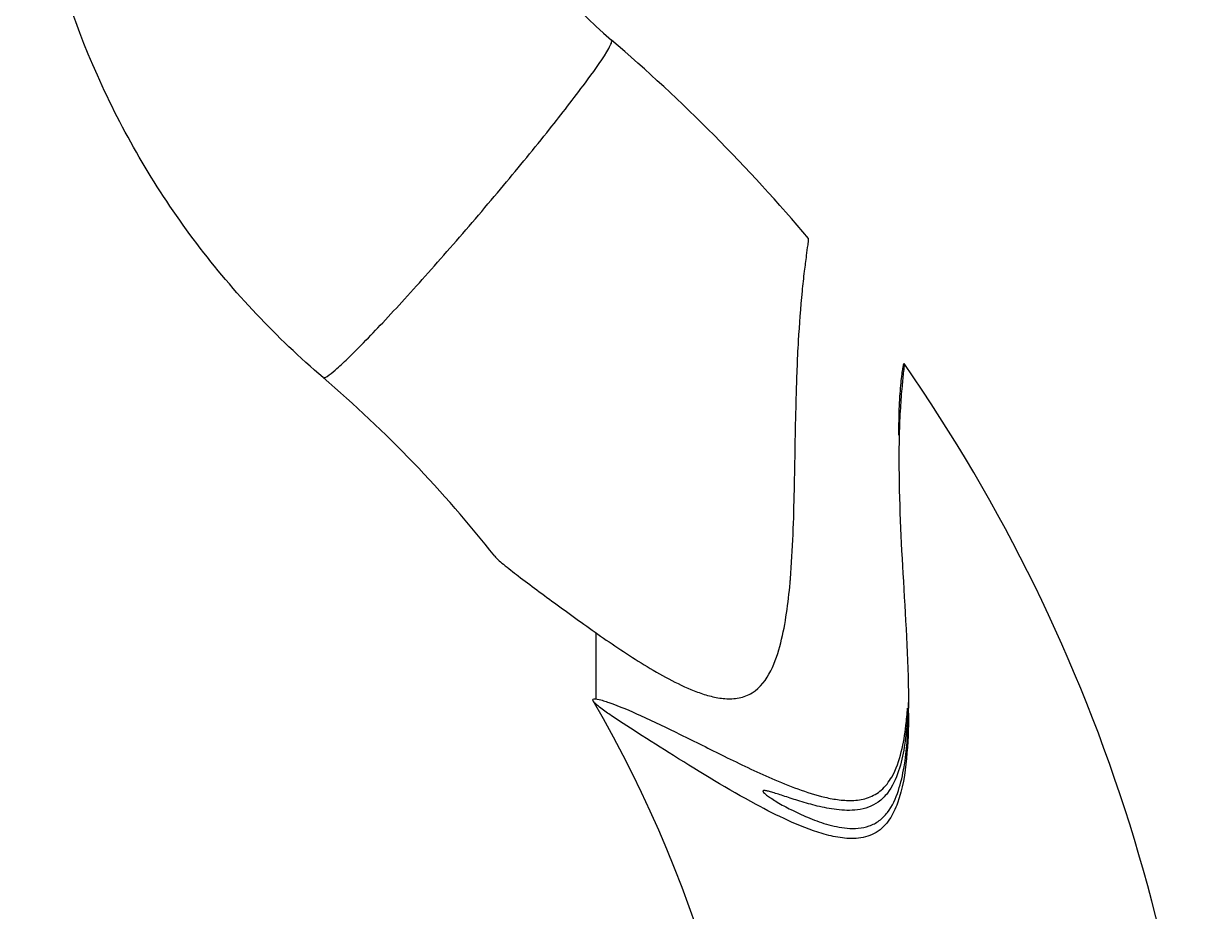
# Model space of a CAD drawing. Extents: x 2070 to 2860, y 0 to 579.
# Drawn here: x 2245.27 to 2277.27, y 186.51 to 210.51 of the extents above; entities that cross this region are included whole.
import ezdxf

# ---------------------------------------------------------------- set-up
doc = ezdxf.new("R2010")
doc.units = 0
doc.header["$LTSCALE"] = 10
doc.header["$MEASUREMENT"] = 0
doc.layers.add('1', color=7, linetype='CONTINUOUS')
doc.layers.add('DEF_LAYER_ASSEM_MEMBER', color=7, linetype='CONTINUOUS')

msp = doc.modelspace()

# ---------------------------------------------------------------- linework, layer by layer
at = {"layer": '1', "color": 7, "linetype": 'Continuous'}
msp.add_line((2260.743, 192.251), (2260.743, 194.039), dxfattribs=at)
at = {"layer": 'DEF_LAYER_ASSEM_MEMBER', "color": 7, "linetype": 'Continuous'}
for p, q in [((2261.168, 210.041), (2261.16, 210.066)), ((2266.489, 204.681), (2266.486, 204.7)), ((2269.071, 201.321), (2269.073, 201.306)), ((2266.154, 200.27), (2266.157, 200.391)), ((2260.667, 192.196), (2260.657, 192.225))]:
    msp.add_line(p, q, dxfattribs=at)
for centre, radius, start, end in [((2268.348, 218.495), 11.078, 183.0051, 229.5441), ((2231.188, 174.992), 46.136, 40.0819, 49.4844), ((2231.392, 175.147), 45.878, 0.0077, 34.7863), ((2231.19, 174.996), 34.131, 38.2178, 49.4801), ((2294.249, 198.738), 25.317, 178.5143, 180.0481), ((2246.426, 197.127), 19.641, 354.9175, 355.2453), ((2231.404, 175.149), 33.866, 0.0066, 30.2245), ((2247.884, 192.001), 21.31, 359.65, 0.0008)]:
    msp.add_arc(centre, radius, start, end, dxfattribs=at)
for points, start_tangent, end_tangent in [([(2253.365, 200.942), (2249.95, 204.564), (2247.391, 208.83), (2245.807, 213.544), (2245.27, 218.488)], (-0.760304, 0.649567), (0, 1)), ([(2261.035, 209.751), (2261.135, 209.934), (2261.168, 210.041)], (0.515642, 0.856804), (0, 1)), ([(2253.365, 200.942), (2253.403, 200.94), (2253.471, 200.974), (2253.693, 201.145), (2254.025, 201.451), (2254.458, 201.882), (2254.976, 202.425), (2255.566, 203.062), (2256.207, 203.775), (2256.882, 204.541), (2258.244, 206.138), (2259.486, 207.657), (2260.456, 208.913), (2261.035, 209.751)], (0.763787, -0.645468), (0.515642, 0.856804)), ([(2266.157, 200.391), (2266.219, 201.934), (2266.323, 203.275), (2266.382, 203.817), (2266.437, 204.242), (2266.475, 204.533), (2266.489, 204.681)], (0.027515, 0.999621), (0, 1)), ([(2268.932, 199.382), (2268.947, 200.174), (2268.966, 200.512), (2268.99, 200.801), (2269.016, 201.031), (2269.041, 201.197), (2269.06, 201.294), (2269.071, 201.321)], (-0.00005, 1), (0.583477, -0.812129)), ([(2269.073, 201.306), (2269.057, 201.113), (2269.016, 200.71), (2268.971, 200.123), (2268.94, 199.394)], (0, -1), (-0.02611, -0.999659)), ([(2265.999, 195.499), (2266.106, 197.905), (2266.154, 200.27)], (0.082931, 0.996555), (0.026061, 0.99966)), ([(2268.932, 198.717), (2269.052, 195.435), (2269.194, 192.002)], (0.000038, -1), (-0.000022, -1)), ([(2258.006, 196.111), (2258.093, 196.021), (2258.238, 195.896), (2258.643, 195.577), (2259.141, 195.202), (2259.689, 194.797), (2260.268, 194.377), (2260.868, 193.952), (2261.488, 193.531), (2262.128, 193.125), (2262.792, 192.751), (2263.489, 192.438), (2263.854, 192.324), (2264.229, 192.261), (2264.609, 192.279), (2264.964, 192.416), (2265.466, 193.01), (2265.738, 193.77), (2265.895, 194.571), (2265.989, 195.387)], (0.619007, -0.785386), (0.088632, 0.996064)), ([(2260.657, 192.225), (2260.772, 192.246), (2261.091, 192.156)], (0, 1), (0.944263, -0.329191)), ([(2261.094, 191.846), (2260.807, 192.058), (2260.716, 192.137), (2260.666, 192.197)], (-0.820935, 0.571022), (-0.506012, 0.862526)), ([(2261.091, 192.156), (2261.945, 191.805), (2263.019, 191.294), (2264.212, 190.703), (2265.494, 190.101)], (0.944263, -0.329191), (0.916892, -0.399135)), ([(2269.188, 192.247), (2269.077, 190.949), (2268.923, 190.304), (2268.62, 189.705)], (-0.026668, -0.999644), (-0.610042, -0.792369)), ([(2269.122, 191.535), (2269.165, 192.003)], (0.116348, 0.993209), (0.066018, 0.997818)), ([(2265.07, 189.4), (2262.839, 190.72), (2261.869, 191.334), (2261.094, 191.846)], (-0.880318, 0.474384), (-0.820935, 0.571022)), ([(2268.62, 189.182), (2268.918, 189.774), (2269.072, 190.419), (2269.186, 191.733)], (0.610042, 0.792369), (0.029383, 0.999568)), ([(2269.194, 191.871), (2269.137, 190.641), (2268.893, 189.436)], (-0.006144, -0.999981), (-0.340956, -0.940079)), ([(2268.738, 190.141), (2268.997, 190.821), (2269.122, 191.535)], (0.496492, 0.868041), (0.116348, 0.993209)), ([(2265.494, 190.101), (2266.195, 189.818), (2266.933, 189.594), (2267.318, 189.525), (2267.714, 189.51), (2268.107, 189.585), (2268.456, 189.787)], (0.916892, -0.399135), (0.75808, 0.652162)), ([(2268.456, 189.787), (2268.738, 190.141)], (0.75808, 0.652162), (0.496492, 0.868041)), ([(2268.372, 189.463), (2267.813, 189.254), (2267.245, 189.259), (2266.724, 189.357), (2266.256, 189.488), (2266.044, 189.554), (2265.849, 189.618), (2265.674, 189.675), (2265.524, 189.721), (2265.402, 189.755), (2265.314, 189.772), (2265.284, 189.773), (2265.265, 189.77), (2265.256, 189.761), (2265.258, 189.746)], (-0.810737, -0.585411), (0.394341, -0.918964)), ([(2265.258, 189.746), (2265.295, 189.701), (2265.375, 189.636), (2265.493, 189.556), (2265.641, 189.463), (2266.014, 189.259), (2266.462, 189.051), (2266.97, 188.868), (2267.532, 188.758), (2268.126, 188.818), (2268.399, 188.961), (2268.62, 189.182)], (0.394341, -0.918964), (0.610042, 0.792369)), ([(2268.62, 189.705), (2268.372, 189.463)], (-0.610042, -0.792369), (-0.810737, -0.585411)), ([(2268.678, 188.998), (2268.319, 188.642), (2267.841, 188.487), (2267.341, 188.503), (2266.856, 188.613), (2265.936, 188.966), (2265.07, 189.4)], (-0.556248, -0.831017), (-0.880318, 0.474384)), ([(2268.893, 189.436), (2268.678, 188.998)], (-0.340956, -0.940079), (-0.556248, -0.831017))]:
    msp.add_spline(points, degree=3, dxfattribs=dict(at, start_tangent=start_tangent, end_tangent=end_tangent))

doc.saveas('drawing.dxf')
